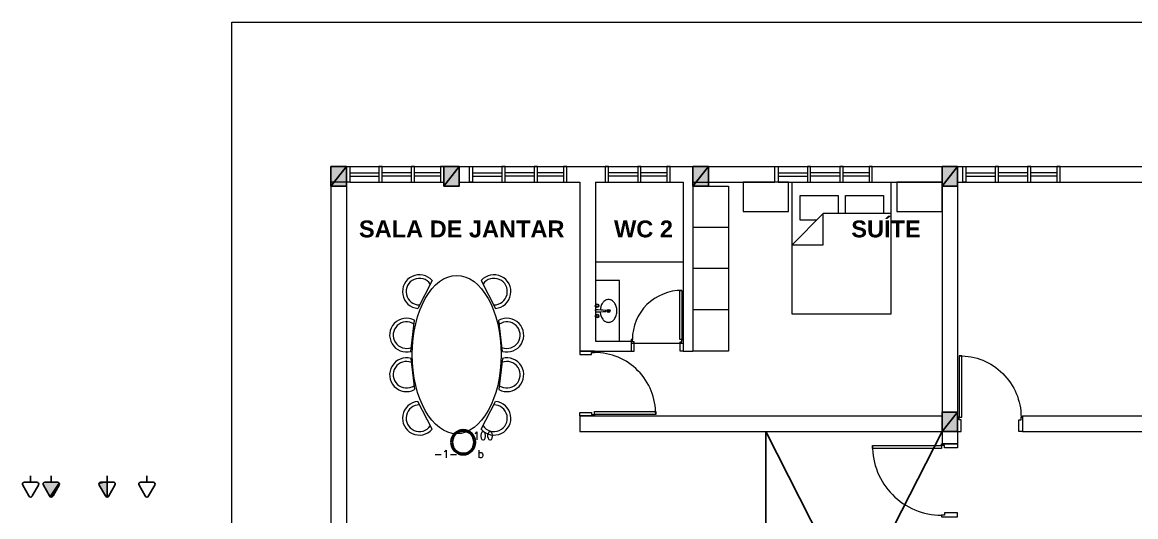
# Model space of a CAD drawing. Header units: millimetres. Extents: x 4395 to 8806, y 1896 to 3880.
# Drawn here: x 4394.72 to 4411.88, y 1944.24 to 1951.86 of the extents above; entities that cross this region are included whole.
import ezdxf
from ezdxf.enums import TextEntityAlignment as Align

# ---------------------------------------------------------------- set-up
doc = ezdxf.new("R2010")
doc.units = ezdxf.units.MM
doc.linetypes.add('Contínuo', pattern=[0])
for name, color, linetype, lineweight in [('C-Moveis', 7, 'Continuous', 5), ('C-Paredes-Acessorios', 20, 'Continuous', 5), ('C-Peças-Diversos', 7, 'Continuous', 5), ('C-Portas', 7, 'Continuous', 5), ('C-Texto', 4, 'Continuous', 9), ('ILUMINAÇÃO', 1, 'Contínuo', 50), ('TOMADAS', 1, 'Continuous', 25)]:
    doc.layers.add(name, color=color, linetype=linetype, lineweight=lineweight)
doc.layers.add('C-Pilares', color=7, linetype='Continuous', plot=False)
doc.styles.add('BOLD', font='arialbd.ttf')
doc.styles.add('RomanS', font='romans.shx')

# ---------------------------------------------------------------- blocks, each defined once
blk = doc.blocks.new('Lvt-b-pl')
for p, q in [((5.5, 0.1), (5.5, 1.9)), ((5.5, 0.1), (5.5, -1.7)), ((25.5, 0.1), (25.5, 0.9)), ((25.5, 0.1), (25.5, -0.7))]:
    blk.add_line(p, q)
for points in [[(46.5, 0, 0.073281), (45.2, 8.7, 0.084248), (41.8, 15.6, 0.106469), (36.3, 20.5, 0.130159), (30.5, 22, 0.130159), (24.7, 20.5, 0.106469), (19.2, 15.6, 0.084248), (15.8, 8.7, 0.058268), (14.6, 1.8, 0.073281)], [(14.5, -1.6, 0.059592), (15.8, -8.7, 0.084248), (19.2, -15.6, 0.106469), (24.7, -20.5, 0.130159), (30.5, -22, 0.130159), (36.3, -20.5, 0.106469), (41.8, -15.6, 0.084248), (45.2, -8.7, 0.073281), (46.5, 0, 0.073281)]]:
    blk.add_lwpolyline(points, format="xyb")
for centre, radius in [((8.5, 10.1), 3.5), ((8.5, 10.1), 2.5), ((8.5, 10.1), 2.4), ((30.5, 0), 3), ((30.5, 0), 1.75), ((8.5, -9.9), 3.5), ((8.5, -9.9), 2.5), ((8.5, -9.9), 2.4)]:
    blk.add_circle(centre, radius)
for centre, radius, start, end in [((5.7, 1.9), 0.2, 89.1103, 180), ((1.3, -282.9), 285, 85.161, 89.1103), ((25.3, 0.9), 0.2, 0, 85.161), ((5.7, -1.7), 0.2, 180, 270.8897), ((1.3, 283), 285, 270.8897, 274.839), ((25.3, -0.7), 0.2, 274.839, 0)]:
    blk.add_arc(centre, radius, start, end)
blk = doc.blocks.new('d9-2')
at = {"layer": 'C-Portas'}
for p, q in [((-0.06, 0.2), (-0.06, 1.05)), ((-0.06, 1.05), (-0.02, 1.05)), ((-0.02, 1.05), (-0.02, 0.2)), ((-0.88, 0.2), (-0.9, 0.2)), ((-0.9, 0.2), (-0.9, 0)), ((-0.88, 0.16), (-0.88, 0.2)), ((-0.85, 0.16), (-0.88, 0.16)), ((-0.85, 0), (-0.85, 0.16)), ((-0.02, 0.2), (-0.06, 0.2)), ((-0.05, 0), (-0.05, 0.16)), ((-0.05, 0.16), (-0.02, 0.16)), ((-0.02, 0.16), (-0.02, 0.2)), ((-0.02, 0.2), (0, 0.2)), ((0, 0.2), (0, 0)), ((-0.9, 0), (-0.85, 0)), ((0, 0), (-0.05, 0))]:
    blk.add_line(p, q, dxfattribs=at)
blk.add_arc((-0.03, 0.2), 0.85, 89.3299, 180, dxfattribs=at)
blk = doc.blocks.new('A$C2A3D30EB')
at = {"layer": 'C-Pilares'}
for color, points in [(6, [(0, 0), (24, 30), (0, 30)]), (6, [(24, 30), (0, 30), (0, 0)]), (135, [(24, 30), (0, 0), (24, 0)])]:
    blk.add_hatch(color=color, dxfattribs=at).paths.add_polyline_path(points)
blk.add_line((24, 30), (0, 0), dxfattribs=at)
at = {"layer": 'C-Pilares', "color": 7}
blk.add_lwpolyline([(0, 0), (24, 0), (24, 30), (0, 30)], close=True, dxfattribs=at)
blk = doc.blocks.new('RECTANG')
for p, q in [((1, 1), (0, 1)), ((0, 1), (0, 0)), ((1, 0), (1, 1)), ((0, 0), (1, 0))]:
    blk.add_line(p, q)
blk = doc.blocks.new('TEMED02')
for p, q in [((-1.62, 1.95), (-0.35, 4.14)), ((0, 1.32), (0, 4.36)), ((0.35, 4.14), (1.63, 1.92)), ((-1.3, 1.32), (1.28, 1.32)), ((0, 0), (0, 1.32))]:
    blk.add_line(p, q)
for centre, start, end in [((0, 3.97), 26.0479, 153.9521), ((-1.3, 1.71), 143.1332, 270.777), ((1.3, 1.71), 267.1811, 32.5689)]:
    blk.add_arc(centre, 0.393, start, end)
at = {"linetype": 'Continuous'}
for points in [[(0, 4.36), (1.63, 1.92), (0.21, 4.3)], [(1.63, 1.92), (0, 4.36), (1.69, 1.72)], [(0, 1.32), (1.69, 1.72), (0, 4.36)], [(0.35, 4.14), (0.21, 4.3), (1.63, 1.92)], [(1.69, 1.72), (0, 1.32), (1.64, 1.52)], [(1.28, 1.32), (1.64, 1.52), (0, 1.32)], [(1.64, 1.52), (1.28, 1.32), (1.49, 1.37)]]:
    blk.add_solid(points, dxfattribs=at)
at = {"style": 'RomanS', "flags": 8}
for tag, p in [('020', (-4.96, 2.19)), ('001', (3.39, 2.17))]:
    blk.add_attdef(tag, text='', height=1.6, dxfattribs=at).set_placement(p, align=Align.MIDDLE_CENTER)
blk = doc.blocks.new('TEBAI01')
for p, q in [((-1.62, 1.95), (-0.35, 4.14)), ((0.35, 4.14), (1.63, 1.92)), ((-1.3, 1.32), (1.28, 1.32)), ((0, 0), (0, 1.32))]:
    blk.add_line(p, q)
for centre, start, end in [((0, 3.97), 26.0479, 153.9521), ((-1.3, 1.71), 143.1332, 270.777), ((1.3, 1.71), 267.1811, 32.5689)]:
    blk.add_arc(centre, 0.393, start, end)
at = {"style": 'RomanS', "flags": 8}
for tag, p in [('020', (-5.03, 2.2)), ('001', (3.56, 2.23))]:
    blk.add_attdef(tag, text='', height=1.6, dxfattribs=at).set_placement(p, align=Align.MIDDLE_CENTER)
blk = doc.blocks.new('TEALT03')
for p, q in [((-1.62, 1.95), (-0.35, 4.14)), ((0.35, 4.14), (1.63, 1.92)), ((-1.3, 1.32), (1.28, 1.32)), ((0, 0), (0, 1.32))]:
    blk.add_line(p, q)
for centre, start, end in [((0, 3.97), 26.0479, 153.9521), ((-1.3, 1.71), 143.1332, 270.777), ((1.3, 1.71), 267.1811, 32.5689)]:
    blk.add_arc(centre, 0.393, start, end)
at = {"linetype": 'Continuous'}
for points in [[(-1.62, 1.95), (1.49, 1.37), (-0.35, 4.14)], [(-0.35, 4.14), (1.64, 1.52), (-0.21, 4.3)], [(1.64, 1.52), (-0.35, 4.14), (1.49, 1.37)], [(-0.21, 4.3), (1.69, 1.72), (0, 4.36)], [(1.69, 1.72), (-0.21, 4.3), (1.64, 1.52)], [(0, 4.36), (1.63, 1.92), (0.21, 4.3)], [(1.63, 1.92), (0, 4.36), (1.69, 1.72)], [(0.35, 4.14), (0.21, 4.3), (1.63, 1.92)], [(-1.69, 1.75), (1.28, 1.32), (-1.62, 1.95)], [(1.28, 1.32), (-1.69, 1.75), (-1.31, 1.32)], [(-1.66, 1.54), (-1.31, 1.32), (-1.69, 1.75)], [(-1.31, 1.32), (-1.66, 1.54), (-1.51, 1.38)], [(1.49, 1.37), (-1.62, 1.95), (1.28, 1.32)]]:
    blk.add_solid(points, dxfattribs=at)
at = {"style": 'RomanS', "flags": 8}
for tag, p in [('020', (-4.82, 2.03)), ('001', (3.51, 2.07))]:
    blk.add_attdef(tag, text='', height=1.6, dxfattribs=at).set_placement(p, align=Align.MIDDLE_CENTER)
blk = doc.blocks.new('A$C0BD3781F')
blk.add_circle((0.36, 0.36), 0.36)
at = {"style": 'RomanS', "flags": 8}
for tag, p in [('001', (0.188, 0.472)), ('009', (0.502, 0.474)), ('020', (0.356, 0.232))]:
    blk.add_attdef(tag, text='', height=0.16, dxfattribs=at).set_placement(p, align=Align.MIDDLE_CENTER)

msp = doc.modelspace()

# ---------------------------------------------------------------- linework, layer by layer
for p, q in [((4406.181, 1942.834), (4406.181, 1945.552)), ((4406.181, 1945.552), (4408.899, 1940.212)), ((4406.181, 1940.212), (4408.899, 1945.552))]:
    msp.add_line(p, q)
at = {"layer": 'C-Moveis'}
for p, q in [((4405.299, 1949.332), (4405.609, 1949.332)), ((4405.609, 1949.332), (4405.609, 1946.792)), ((4406.714, 1948.807), (4406.714, 1949.188)), ((4406.714, 1949.188), (4407.298, 1949.188)), ((4407.298, 1949.188), (4407.298, 1948.909)), ((4407.412, 1949.188), (4407.996, 1949.188)), ((4407.412, 1948.909), (4407.412, 1949.188)), ((4407.996, 1949.188), (4407.996, 1948.909)), ((4407.069, 1948.909), (4406.587, 1948.426)), ((4408.111, 1948.909), (4407.069, 1948.909)), ((4407.069, 1948.426), (4407.069, 1948.909)), ((4405.609, 1948.697), (4405.059, 1948.697)), ((4406.968, 1948.807), (4406.714, 1948.807)), ((4406.587, 1948.426), (4407.069, 1948.426)), ((4405.609, 1948.062), (4405.059, 1948.062)), ((4401.04, 1947.877), (4400.82, 1947.448)), ((4401.797, 1947.877), (4402.017, 1947.448)), ((4405.609, 1947.427), (4405.059, 1947.427)), ((4400.714, 1946.787), (4400.768, 1947.266)), ((4402.123, 1946.787), (4402.069, 1947.266)), ((4405.609, 1946.792), (4405.059, 1946.792)), ((4400.714, 1946.677), (4400.768, 1946.198)), ((4402.123, 1946.677), (4402.069, 1946.198)), ((4401.04, 1945.587), (4400.82, 1946.016)), ((4401.797, 1945.587), (4402.017, 1946.016))]:
    msp.add_line(p, q, dxfattribs=at)
for points in [[(4406.533, 1949.392), (4405.833, 1949.392), (4405.833, 1948.942), (4406.533, 1948.942)], [(4408.902, 1949.392), (4408.202, 1949.392), (4408.202, 1948.942), (4408.902, 1948.942)]]:
    msp.add_lwpolyline(points, close=True, dxfattribs=at)
for centre, radius, start, end in [((4400.843, 1947.707), 0.26, 40.955, 264.7871), ((4401.994, 1947.707), 0.26, 275.2129, 139.045), ((4400.843, 1947.707), 0.205, 34.6078, 271.1343), ((4401.994, 1947.707), 0.205, 268.8657, 145.3922), ((4400.645, 1947.037), 0.26, 61.6471, 285.4792), ((4402.192, 1947.037), 0.26, 254.5208, 118.3529), ((4400.645, 1947.037), 0.205, 55.3, 291.8264), ((4402.192, 1947.037), 0.205, 248.1736, 124.7), ((4400.645, 1946.427), 0.26, 74.5208, 298.3529), ((4400.645, 1946.427), 0.205, 68.1736, 304.7), ((4402.192, 1946.427), 0.26, 241.6471, 105.4792), ((4402.192, 1946.427), 0.205, 235.3, 111.8264), ((4400.843, 1945.757), 0.26, 95.2129, 319.045), ((4400.843, 1945.757), 0.205, 88.8657, 325.3922), ((4401.994, 1945.757), 0.26, 220.955, 84.7871), ((4401.994, 1945.757), 0.205, 214.6078, 91.1343)]:
    msp.add_arc(centre, radius, start, end, dxfattribs=at)
msp.add_ellipse((4401.419, 1946.737), major_axis=(0, -1.22), ratio=0.561475, dxfattribs=at)
at = {"layer": 'C-Paredes-Acessorios'}
for p, q in [((4399.479, 1949.632), (4399.719, 1949.632)), ((4399.479, 1949.632), (4406.324, 1949.632)), ((4399.479, 1949.632), (4399.479, 1940.212)), ((4399.479, 1949.632), (4399.719, 1949.632)), ((4399.719, 1949.392), (4399.719, 1949.632)), ((4399.769, 1949.632), (4401.219, 1949.632)), ((4399.769, 1949.537), (4400.219, 1949.537)), ((4400.719, 1949.537), (4400.269, 1949.537)), ((4401.169, 1949.537), (4400.769, 1949.537)), ((4401.219, 1949.632), (4402.484, 1949.632)), ((4401.219, 1949.392), (4401.219, 1949.632)), ((4401.614, 1949.392), (4401.614, 1949.632)), ((4401.664, 1949.632), (4403.114, 1949.632)), ((4401.664, 1949.537), (4402.114, 1949.537)), ((4402.614, 1949.537), (4402.164, 1949.537)), ((4403.064, 1949.537), (4402.664, 1949.537)), ((4403.114, 1949.392), (4403.114, 1949.632)), ((4404.209, 1949.537), (4403.759, 1949.537)), ((4404.659, 1949.537), (4404.259, 1949.537)), ((4404.709, 1949.392), (4404.709, 1949.632)), ((4406.324, 1949.392), (4406.324, 1949.632)), ((4406.374, 1949.632), (4407.824, 1949.632)), ((4406.374, 1949.537), (4406.824, 1949.537)), ((4407.324, 1949.537), (4406.874, 1949.537)), ((4407.774, 1949.537), (4407.374, 1949.537)), ((4407.824, 1949.632), (4410.243, 1949.632)), ((4407.824, 1949.392), (4407.824, 1949.632)), ((4409.139, 1949.632), (4409.139, 1945.552)), ((4409.139, 1949.392), (4409.139, 1949.632)), ((4409.218, 1949.392), (4409.218, 1949.632)), ((4409.268, 1949.632), (4410.718, 1949.632)), ((4409.268, 1949.537), (4409.718, 1949.537)), ((4410.218, 1949.537), (4409.768, 1949.537)), ((4410.668, 1949.537), (4410.268, 1949.537)), ((4410.718, 1949.632), (4414.004, 1949.632)), ((4410.718, 1949.392), (4410.718, 1949.632)), ((4399.719, 1949.392), (4399.479, 1949.392)), ((4399.719, 1949.392), (4399.479, 1949.392)), ((4399.719, 1949.332), (4399.719, 1941.287)), ((4399.769, 1949.487), (4400.219, 1949.487)), ((4399.769, 1949.392), (4401.219, 1949.392)), ((4400.719, 1949.487), (4400.269, 1949.487)), ((4401.169, 1949.487), (4400.769, 1949.487)), ((4401.459, 1949.392), (4403.319, 1949.392)), ((4401.664, 1949.487), (4402.114, 1949.487)), ((4401.664, 1949.392), (4403.114, 1949.392)), ((4402.614, 1949.487), (4402.164, 1949.487)), ((4403.064, 1949.487), (4402.664, 1949.487)), ((4403.319, 1949.392), (4403.319, 1946.792)), ((4403.559, 1949.392), (4404.909, 1949.392)), ((4403.559, 1949.392), (4403.559, 1946.942)), ((4404.209, 1949.487), (4403.759, 1949.487)), ((4404.659, 1949.487), (4404.259, 1949.487)), ((4404.909, 1949.392), (4404.909, 1946.792)), ((4405.059, 1949.392), (4406.324, 1949.392)), ((4405.059, 1949.392), (4405.059, 1946.792)), ((4406.374, 1949.487), (4406.824, 1949.487)), ((4406.374, 1949.392), (4407.824, 1949.392)), ((4407.324, 1949.487), (4406.874, 1949.487)), ((4407.774, 1949.487), (4407.374, 1949.487)), ((4407.824, 1949.392), (4408.899, 1949.392)), ((4408.899, 1949.392), (4408.899, 1945.792)), ((4409.139, 1949.392), (4410.718, 1949.392)), ((4409.268, 1949.487), (4409.718, 1949.487)), ((4410.218, 1949.487), (4409.768, 1949.487)), ((4410.668, 1949.487), (4410.268, 1949.487)), ((4410.718, 1949.392), (4414.004, 1949.392)), ((4403.559, 1948.167), (4404.909, 1948.167)), ((4403.559, 1946.942), (4404.109, 1946.942)), ((4404.109, 1946.942), (4404.109, 1946.792)), ((4403.319, 1946.792), (4404.109, 1946.792)), ((4404.109, 1946.912), (4404.909, 1946.912)), ((4404.909, 1946.792), (4405.059, 1946.792)), ((4403.319, 1945.792), (4408.899, 1945.792)), ((4403.319, 1945.792), (4403.319, 1945.552)), ((4410.139, 1945.792), (4416.579, 1945.792)), ((4410.139, 1945.792), (4410.139, 1945.552)), ((4403.319, 1945.552), (4408.899, 1945.552)), ((4408.899, 1945.552), (4408.899, 1945.363)), ((4409.139, 1945.552), (4409.139, 1945.363)), ((4410.139, 1945.552), (4416.819, 1945.552)), ((4409.139, 1945.363), (4408.899, 1945.363))]:
    msp.add_line(p, q, dxfattribs=at)
at = {"layer": 'C-Paredes-Acessorios', "color": 3}
msp.add_line((4404.109, 1946.912), (4404.909, 1946.912), dxfattribs=at)
for points in [[(4399.719, 1949.632), (4399.769, 1949.632), (4399.769, 1949.392), (4399.719, 1949.392)], [(4399.719, 1949.632), (4399.719, 1949.632), (4399.769, 1949.632), (4399.769, 1949.392), (4399.719, 1949.392)], [(4401.219, 1949.632), (4401.169, 1949.632), (4401.169, 1949.392), (4401.219, 1949.392)], [(4401.614, 1949.632), (4401.664, 1949.632), (4401.664, 1949.392), (4401.614, 1949.392)], [(4401.614, 1949.632), (4401.614, 1949.632), (4401.664, 1949.632), (4401.664, 1949.392), (4401.614, 1949.392)], [(4403.114, 1949.632), (4403.064, 1949.632), (4403.064, 1949.392), (4403.114, 1949.392)], [(4404.709, 1949.632), (4404.659, 1949.632), (4404.659, 1949.392), (4404.709, 1949.392)], [(4406.324, 1949.632), (4406.374, 1949.632), (4406.374, 1949.392), (4406.324, 1949.392)], [(4406.324, 1949.632), (4406.324, 1949.632), (4406.374, 1949.632), (4406.374, 1949.392), (4406.324, 1949.392)], [(4407.824, 1949.632), (4407.774, 1949.632), (4407.774, 1949.392), (4407.824, 1949.392)], [(4409.218, 1949.632), (4409.268, 1949.632), (4409.268, 1949.392), (4409.218, 1949.392)], [(4409.218, 1949.632), (4409.218, 1949.632), (4409.268, 1949.632), (4409.268, 1949.392), (4409.218, 1949.392)], [(4410.718, 1949.632), (4410.668, 1949.632), (4410.668, 1949.392), (4410.718, 1949.392)]]:
    msp.add_lwpolyline(points, dxfattribs=at)
for points in [[(4400.269, 1949.392), (4400.269, 1949.632), (4400.219, 1949.632), (4400.219, 1949.392)], [(4400.769, 1949.392), (4400.769, 1949.632), (4400.719, 1949.632), (4400.719, 1949.392)], [(4402.164, 1949.392), (4402.164, 1949.632), (4402.114, 1949.632), (4402.114, 1949.392)], [(4402.664, 1949.392), (4402.664, 1949.632), (4402.614, 1949.632), (4402.614, 1949.392)], [(4403.759, 1949.392), (4403.759, 1949.632), (4403.709, 1949.632), (4403.709, 1949.392)], [(4404.259, 1949.392), (4404.259, 1949.632), (4404.209, 1949.632), (4404.209, 1949.392)], [(4406.874, 1949.392), (4406.874, 1949.632), (4406.824, 1949.632), (4406.824, 1949.392)], [(4407.374, 1949.392), (4407.374, 1949.632), (4407.324, 1949.632), (4407.324, 1949.392)], [(4409.768, 1949.392), (4409.768, 1949.632), (4409.718, 1949.632), (4409.718, 1949.392)], [(4410.268, 1949.392), (4410.268, 1949.632), (4410.218, 1949.632), (4410.218, 1949.392)]]:
    msp.add_lwpolyline(points, close=True, dxfattribs=at)
at = {"layer": 'C-Peças-Diversos'}
for p, q in [((4403.928, 1947.879), (4403.559, 1947.879)), ((4403.928, 1946.942), (4403.928, 1947.879))]:
    msp.add_line(p, q, dxfattribs=at)
at = {"layer": 'C-Portas', "color": 3}
msp.add_line((4404.109, 1946.912), (4404.909, 1946.912), dxfattribs=at)
at = {"layer": 'C-Portas'}
msp.add_line((4404.109, 1946.912), (4404.909, 1946.912), dxfattribs=at)
at = {"layer": 'C-Texto', "color": 5}
msp.add_lwpolyline([(4397.95, 1951.856), (4438.915, 1951.856), (4438.915, 1931.097), (4397.95, 1931.097)], close=True, dxfattribs=at)

# ---------------------------------------------------------------- block references
at = {"layer": 'C-Moveis', "xscale": -2.032000000006519, "yscale": 1.523999999975786, "zscale": 2.032000000001466, "rotation": 270}
msp.add_blockref('RECTANG', (4406.587, 1947.36), dxfattribs=at)
at = {"layer": 'C-Paredes-Acessorios', "xscale": 0.01, "yscale": 0.01, "zscale": 0.01}
for p in [(4399.479, 1949.332), (4401.219, 1949.332), (4405.059, 1949.332), (4408.899, 1949.332), (4408.899, 1945.552)]:
    msp.add_blockref('A$C2A3D30EB', p, dxfattribs=at)
at = {"layer": 'C-Peças-Diversos', "xscale": 0.008, "yscale": 0.008, "zscale": 0.008}
msp.add_blockref('Lvt-b-pl', (4403.515, 1947.41), dxfattribs=at)
at = {"layer": 'C-Portas', "linetype": 'Continuous'}
for p, xscale, yscale, zscale in [((4404.909, 1946.792), 0.8888888888887596, 0.8888888888887596, 0.8888888888887596), ((4409.139, 1945.552), -1.111111111094942, 1.111111111094942, 1.111111111094942)]:
    msp.add_blockref('d9-2', p, dxfattribs=dict(at, xscale=xscale, yscale=yscale, zscale=zscale))
for p, xscale, yscale, zscale, rotation in [((4403.319, 1945.792), 1.111111111094942, 1.111111111094942, 1.111111111094942, 270), ((4409.139, 1945.363), 1.248444444426277, 1.248444444426277, 1.248444444426277, 90.00000000000001)]:
    msp.add_blockref('d9-2', p, dxfattribs=dict(at, xscale=xscale, yscale=yscale, zscale=zscale, rotation=rotation))
at = {"layer": 'ILUMINAÇÃO'}
ref = msp.add_blockref('A$C0BD3781F', (4401.339, 1945.567), dxfattribs=dict(at, xscale=-0.5, yscale=0.5, zscale=0.5, rotation=180))
ref.add_attrib('020', '100', dxfattribs={"layer": '0', "height": 0.12, "style": 'RomanS', "flags": 8}).set_placement((4401.829, 1945.486), align=Align.MIDDLE_CENTER)
ref.add_attrib('009', 'b', dxfattribs={"layer": '0', "height": 0.12, "style": 'RomanS', "flags": 8}).set_placement((4401.789, 1945.207), align=Align.MIDDLE_CENTER)
ref.add_attrib('001', '-1-', dxfattribs={"layer": '0', "height": 0.12, "style": 'RomanS', "flags": 8}).set_placement((4401.249, 1945.207), align=Align.MIDDLE_CENTER)
at = {"layer": 'TOMADAS', "rotation": 180}
for name, p, xscale, yscale, zscale in [('TEBAI01', (4394.851, 1944.87), 0.07500000006984917, 0.07500000006984917, 0.07500000006984917), ('TEALT03', (4395.17, 1944.87), -0.07500000000000001, 0.07500000000000001, 0.07500000000000001), ('TEMED02', (4396.029, 1944.87), 0.07500000006984917, 0.07500000006984917, 0.07500000006984917), ('TEBAI01', (4396.644, 1944.87), 0.07500000006984917, 0.07500000006984917, 0.07500000006984917)]:
    msp.add_blockref(name, p, dxfattribs=dict(at, xscale=xscale, yscale=yscale, zscale=zscale))

# ---------------------------------------------------------------- texts
at = {"layer": 'C-Texto', "style": 'BOLD'}
for s, p in [('SUÍTE', (4407.501, 1948.543)), ('SALA DE JANTAR', (4399.912, 1948.543)), ('WC 2', (4403.844, 1948.543))]:
    msp.add_text(s, height=0.26, dxfattribs=at).set_placement(p)

doc.saveas('drawing.dxf')
